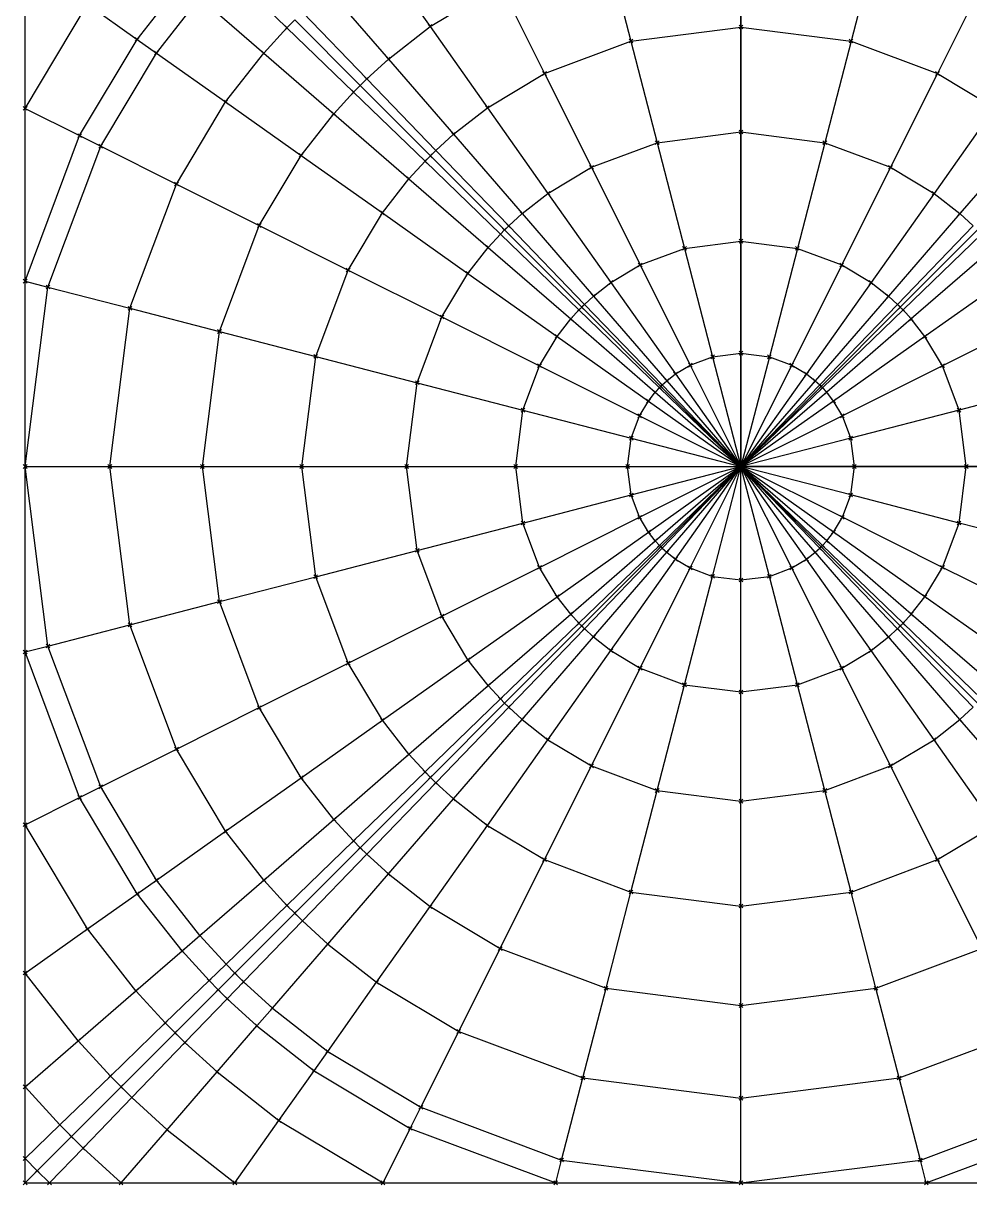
# Model space of a CAD drawing. Extents: x -1.88 to 2.84, y -1.88 to 2.84.
# Drawn here: x -1.88 to 0.599, y -1.88 to 1.16 of the extents above; entities that cross this region are included whole.
import ezdxf

# ---------------------------------------------------------------- set-up
doc = ezdxf.new("R2010")
doc.units = 0
doc.header["$MEASUREMENT"] = 0
doc.header["$PDMODE"] = 3
doc.header["$PDSIZE"] = 0.005
for name, color, linetype in [('_assi', 5, 'Continuous'), ('ArcoBranches', 6, 'Continuous'), ('ColmoBranches', 7, 'Continuous'), ('ColmoNodes', 7, 'Continuous'), ('ColmoNodesEstradosso', 7, 'Continuous'), ('DiagonaliBranches', 20, 'Continuous'), ('DiagonaliNodes', 7, 'Continuous'), ('DiagonaliNodesEstradosso', 7, 'Continuous'), ('NodiInterni', 1, 'Continuous'), ('NodiInterniEstradosso', 7, 'Continuous'), ('NodiOrdinatiPerMeridianiBranches', 7, 'Continuous'), ('ParalleliBranches', 2, 'Continuous')]:
    doc.layers.add(name, color=color, linetype=linetype)

msp = doc.modelspace()

# ---------------------------------------------------------------- linework, layer by layer
at = {"layer": '_assi'}
for q in [(0, 2.8397), (2.8397, 0)]:
    msp.add_line((0, 0), q, dxfattribs=at)
at = {"layer": 'ArcoBranches'}
for p, q in [((-1.875, 0.9375, 1.6238), (-1.875, 1.3258, 1.3258)), ((-1.875, 0.4853, 1.8111), (-1.875, 0.9375, 1.6238)), ((-1.875, 0, 1.875), (-1.875, 0.4853, 1.8111)), ((-1.875, -0.4853, 1.8111), (-1.875, 0, 1.875)), ((-1.875, -0.9375, 1.6238), (-1.875, -0.4853, 1.8111)), ((-1.875, -1.3258, 1.3258), (-1.875, -0.9375, 1.6238)), ((-1.875, -1.6238, 0.9375), (-1.875, -1.3258, 1.3258)), ((-1.875, -1.8111, 0.4853), (-1.875, -1.6238, 0.9375)), ((-1.875, -1.875, 0), (-1.875, -1.8111, 0.4853)), ((-1.875, -1.875, 0), (-1.8111, -1.875, 0.4853)), ((-1.8111, -1.875, 0.4853), (-1.6238, -1.875, 0.9375)), ((-1.6238, -1.875, 0.9375), (-1.3258, -1.875, 1.3258)), ((-1.3258, -1.875, 1.3258), (-0.9375, -1.875, 1.6238)), ((-0.9375, -1.875, 1.6238), (-0.4853, -1.875, 1.8111)), ((-0.4853, -1.875, 1.8111), (0, -1.875, 1.875)), ((0, -1.875, 1.875), (0.4853, -1.875, 1.8111)), ((0.4853, -1.875, 1.8111), (0.9375, -1.875, 1.6238))]:
    msp.add_line(p, q, dxfattribs=at)
at = {"layer": 'ColmoBranches'}
for p, q in [((0.3535, 1.3658, 2.2452), (0.2883, 1.1138, 2.3891)), ((0.2883, 1.1138, 2.3891), (0.2194, 0.8478, 2.5028)), ((0.2194, 0.8478, 2.5028), (0.1478, 0.5712, 2.5852)), ((0.1478, 0.5712, 2.5852), (0.0744, 0.2874, 2.635)), ((0.0744, 0.2874, 2.635), (0, 0, 2.6517)), ((-1.875, 0, 1.875), (-1.6533, 0, 2.0731)), ((-1.6533, 0, 2.0731), (-1.4108, 0, 2.2452)), ((-1.4108, 0, 2.2452), (-1.1505, 0, 2.3891)), ((-1.1505, 0, 2.3891), (-0.8758, 0, 2.5028)), ((-0.8758, 0, 2.5028), (-0.59, 0, 2.5852)), ((-0.59, 0, 2.5852), (-0.2969, 0, 2.635)), ((-0.2969, 0, 2.635), (0, 0, 2.6517)), ((0.2969, 0, 2.635), (0, 0, 2.6517)), ((0.0744, -0.2874, 2.635), (0, 0, 2.6517)), ((0.59, 0, 2.5852), (0.2969, 0, 2.635)), ((0.8758, 0, 2.5028), (0.59, 0, 2.5852)), ((0.1478, -0.5712, 2.5852), (0.0744, -0.2874, 2.635)), ((0.2194, -0.8478, 2.5028), (0.1478, -0.5712, 2.5852)), ((0.2883, -1.1138, 2.3891), (0.2194, -0.8478, 2.5028)), ((0.3535, -1.3658, 2.2452), (0.2883, -1.1138, 2.3891)), ((0.4142, -1.6005, 2.0731), (0.3535, -1.3658, 2.2452)), ((0.4698, -1.8152, 1.875), (0.4142, -1.6005, 2.0731)), ((0.4853, -1.875, 1.8111), (0.4698, -1.8152, 1.875))]:
    msp.add_line(p, q, dxfattribs=at)
at = {"layer": 'ColmoNodes'}
for p in [(0.2883, 1.1138, 2.3891), (0.2194, 0.8478, 2.5028), (0.1478, 0.5712, 2.5852), (0.0744, 0.2874, 2.635), (-1.875, 0, 1.875), (-1.6533, 0, 2.0731), (-1.4108, 0, 2.2452), (-1.1505, 0, 2.3891), (-0.8758, 0, 2.5028), (-0.59, 0, 2.5852), (-0.2969, 0, 2.635), (0, 0, 2.6517), (0.2969, 0, 2.635), (0.59, 0, 2.5852), (0.0744, -0.2874, 2.635), (0.1478, -0.5712, 2.5852), (0.2194, -0.8478, 2.5028), (0.2883, -1.1138, 2.3891), (0.3535, -1.3658, 2.2452), (0.4142, -1.6005, 2.0731), (0.4698, -1.8152, 1.875), (0.4853, -1.875, 1.8111)]:
    msp.add_point(p, dxfattribs=at)
at = {"layer": 'ColmoNodesEstradosso'}
for p in [(0, 0, 3.1517), (0.2969, 0, 3.1376), (0.59, 0, 3.0959)]:
    msp.add_point(p, dxfattribs=at)
at = {"layer": 'DiagonaliBranches'}
for p, q in [((-1.1486, 1.1891, 2.0731), (-0.9801, 1.0147, 2.2452)), ((-1.169, 1.169, 2.0731), (-0.9976, 0.9976, 2.2452)), ((-0.9801, 1.0147, 2.2452), (-0.7993, 0.8275, 2.3891)), ((-0.9976, 0.9976, 2.2452), (-0.8135, 0.8135, 2.3891)), ((-0.7993, 0.8275, 2.3891), (-0.6084, 0.6299, 2.5028)), ((-0.8135, 0.8135, 2.3891), (-0.6193, 0.6193, 2.5028)), ((-0.6193, 0.6193, 2.5028), (-0.4172, 0.4172, 2.5852)), ((-0.6084, 0.6299, 2.5028), (-0.4099, 0.4244, 2.5852)), ((0.6193, 0.6193, 2.5028), (0.4172, 0.4172, 2.5852)), ((-0.4172, 0.4172, 2.5852), (-0.2099, 0.2099, 2.635)), ((-0.4099, 0.4244, 2.5852), (-0.2063, 0.2135, 2.635)), ((0.4172, 0.4172, 2.5852), (0.2099, 0.2099, 2.635)), ((-0.2063, 0.2135, 2.635), (0, 0, 2.6517)), ((-0.2099, 0.2099, 2.635), (0, 0, 2.6517)), ((0.2099, 0.2099, 2.635), (0, 0, 2.6517)), ((-0.2099, -0.2099, 2.635), (0, 0, 2.6517)), ((-0.2063, -0.2135, 2.635), (0, 0, 2.6517)), ((0.2099, -0.2099, 2.635), (0, 0, 2.6517)), ((-0.4172, -0.4172, 2.5852), (-0.2099, -0.2099, 2.635)), ((0.4172, -0.4172, 2.5852), (0.2099, -0.2099, 2.635)), ((-0.4099, -0.4244, 2.5852), (-0.2063, -0.2135, 2.635)), ((-0.6193, -0.6193, 2.5028), (-0.4172, -0.4172, 2.5852)), ((-0.6084, -0.6299, 2.5028), (-0.4099, -0.4244, 2.5852)), ((0.6193, -0.6193, 2.5028), (0.4172, -0.4172, 2.5852)), ((-0.8135, -0.8135, 2.3891), (-0.6193, -0.6193, 2.5028)), ((-0.7993, -0.8275, 2.3891), (-0.6084, -0.6299, 2.5028)), ((-0.9976, -0.9976, 2.2452), (-0.8135, -0.8135, 2.3891)), ((-0.9801, -1.0147, 2.2452), (-0.7993, -0.8275, 2.3891)), ((-1.169, -1.169, 2.0731), (-0.9976, -0.9976, 2.2452)), ((-1.1486, -1.1891, 2.0731), (-0.9801, -1.0147, 2.2452)), ((-1.3258, -1.3258, 1.875), (-1.169, -1.169, 2.0731)), ((-1.3026, -1.3486, 1.875), (-1.1486, -1.1891, 2.0731)), ((-1.3695, -1.3695, 1.8111), (-1.3258, -1.3258, 1.875)), ((-1.3456, -1.393, 1.8111), (-1.3026, -1.3486, 1.875)), ((-1.4823, -1.4823, 1.6238), (-1.3695, -1.3695, 1.8111)), ((-1.4564, -1.5078, 1.6238), (-1.3456, -1.393, 1.8111)), ((-1.6238, -1.6238, 1.3258), (-1.4823, -1.4823, 1.6238)), ((-1.5954, -1.6517, 1.3258), (-1.4564, -1.5078, 1.6238)), ((-1.7539, -1.7539, 0.9375), (-1.6238, -1.6238, 1.3258)), ((-1.7232, -1.784, 0.9375), (-1.5954, -1.6517, 1.3258)), ((-1.8433, -1.8433, 0.4853), (-1.7539, -1.7539, 0.9375)), ((-1.8111, -1.875, 0.4853), (-1.7232, -1.784, 0.9375)), ((-1.875, -1.875, 0), (-1.8433, -1.8433, 0.4853))]:
    msp.add_line(p, q, dxfattribs=at)
at = {"layer": 'DiagonaliNodes'}
for p in [(-0.9801, 1.0147, 2.2452), (-0.9976, 0.9976, 2.2452), (-0.7993, 0.8275, 2.3891), (-0.8135, 0.8135, 2.3891), (-0.6193, 0.6193, 2.5028), (-0.6084, 0.6299, 2.5028), (-0.4099, 0.4244, 2.5852), (-0.4172, 0.4172, 2.5852), (0.4172, 0.4172, 2.5852), (-0.2099, 0.2099, 2.635), (-0.2063, 0.2135, 2.635), (0.2099, 0.2099, 2.635), (-0.2099, -0.2099, 2.635), (-0.2063, -0.2135, 2.635), (0.2099, -0.2099, 2.635), (-0.4172, -0.4172, 2.5852), (-0.4099, -0.4244, 2.5852), (0.4172, -0.4172, 2.5852), (-0.6193, -0.6193, 2.5028), (-0.6084, -0.6299, 2.5028), (-0.8135, -0.8135, 2.3891), (-0.7993, -0.8275, 2.3891), (-0.9976, -0.9976, 2.2452), (-0.9801, -1.0147, 2.2452), (-1.169, -1.169, 2.0731), (-1.1486, -1.1891, 2.0731), (-1.3258, -1.3258, 1.875), (-1.3695, -1.3695, 1.8111), (-1.3026, -1.3486, 1.875), (-1.3456, -1.393, 1.8111), (-1.4823, -1.4823, 1.6238), (-1.4564, -1.5078, 1.6238), (-1.6238, -1.6238, 1.3258), (-1.5954, -1.6517, 1.3258), (-1.7539, -1.7539, 0.9375), (-1.7232, -1.784, 0.9375), (-1.8433, -1.8433, 0.4853), (-1.875, -1.875, 0), (-1.8111, -1.875, 0.4853)]:
    msp.add_point(p, dxfattribs=at)
at = {"layer": 'DiagonaliNodesEstradosso'}
for p in [(0.4172, 0.4172, 3.0959), (0.2099, 0.2099, 3.1376), (0.2099, -0.2099, 3.1376), (0.4172, -0.4172, 3.0959)]:
    msp.add_point(p, dxfattribs=at)
at = {"layer": 'NodiInterni'}
for p in [(-0.8145, 1.1519, 2.2452), (0, 1.1505, 2.3891), (-1.1891, 1.1486, 2.0731), (-1.5814, 1.1182, 1.8111), (-0.2883, 1.1138, 2.3891), (-1.5309, 1.0825, 1.875), (-1.2498, 1.0823, 2.0731), (-0.9236, 1.0664, 2.2452), (-0.5145, 1.029, 2.3891), (0.5145, 1.029, 2.3891), (-1.0147, 0.9801, 2.2452), (-1.3499, 0.9545, 2.0731), (-0.6642, 0.9394, 2.3891), (-1.875, 0.9375, 1.6238), (-1.0664, 0.9236, 2.2452), (-1.7323, 0.8662, 1.8111), (-0.7532, 0.8697, 2.3891), (-0.2194, 0.8478, 2.5028), (0, 0.8758, 2.5028), (-1.6771, 0.8385, 1.875), (-1.1519, 0.8145, 2.2452), (-0.8275, 0.7993, 2.3891), (-0.3917, 0.7833, 2.5028), (0.3917, 0.7833, 2.5028), (-1.4787, 0.7394, 2.0731), (-0.8697, 0.7532, 2.3891), (-0.5056, 0.7151, 2.5028), (0.5056, 0.7151, 2.5028), (-0.9394, 0.6642, 2.3891), (-0.5733, 0.662, 2.5028), (0.5733, 0.662, 2.5028), (-1.2618, 0.6309, 2.2452), (-0.6299, 0.6084, 2.5028), (-0.662, 0.5733, 2.5028), (0, 0.59, 2.5852), (-0.1478, 0.5712, 2.5852), (-1.029, 0.5145, 2.3891), (-0.2639, 0.5278, 2.5852), (0.2639, 0.5278, 2.5852), (-1.875, 0.4853, 1.8111), (-0.7151, 0.5056, 2.5028), (-0.3407, 0.4818, 2.5852), (0.3407, 0.4818, 2.5852), (-1.8152, 0.4698, 1.875), (-0.3863, 0.446, 2.5852), (0.3863, 0.446, 2.5852), (0.4099, 0.4244, 2.5852), (-1.6005, 0.4142, 2.0731), (-0.7833, 0.3917, 2.5028), (-0.4244, 0.4099, 2.5852), (0.4244, 0.4099, 2.5852), (-0.446, 0.3863, 2.5852), (0.446, 0.3863, 2.5852), (-1.3658, 0.3535, 2.2452), (-0.4818, 0.3407, 2.5852), (0.4818, 0.3407, 2.5852), (-1.1138, 0.2883, 2.3891), (-0.0744, 0.2874, 2.635), (0, 0.2969, 2.635), (-0.5278, 0.2639, 2.5852), (-0.1714, 0.2424, 2.635), (-0.1328, 0.2655, 2.635), (0.1328, 0.2655, 2.635), (0.1714, 0.2424, 2.635), (0.5278, 0.2639, 2.5852), (-0.8478, 0.2194, 2.5028), (-0.1944, 0.2244, 2.635), (0.1944, 0.2244, 2.635), (0.2063, 0.2135, 2.635), (-0.2244, 0.1944, 2.635), (-0.2135, 0.2063, 2.635), (0.2135, 0.2063, 2.635), (0.2244, 0.1944, 2.635), (-0.5712, 0.1478, 2.5852), (-0.2424, 0.1714, 2.635), (0.2424, 0.1714, 2.635), (0.5712, 0.1478, 2.5852), (-0.2655, 0.1328, 2.635), (0.2655, 0.1328, 2.635), (-0.2874, 0.0744, 2.635), (0.2874, 0.0744, 2.635), (-0.2874, -0.0744, 2.635), (0.2874, -0.0744, 2.635), (-0.5712, -0.1478, 2.5852), (-0.2655, -0.1328, 2.635), (0.2655, -0.1328, 2.635), (0.5712, -0.1478, 2.5852), (-0.2424, -0.1714, 2.635), (0.2424, -0.1714, 2.635), (-0.2244, -0.1944, 2.635), (-0.2135, -0.2063, 2.635), (0.2063, -0.2135, 2.635), (0.2135, -0.2063, 2.635), (0.2244, -0.1944, 2.635), (-0.8478, -0.2194, 2.5028), (-0.1944, -0.2244, 2.635), (-0.1714, -0.2424, 2.635), (0.1714, -0.2424, 2.635), (0.1944, -0.2244, 2.635), (-0.5278, -0.2639, 2.5852), (-0.1328, -0.2655, 2.635), (0.1328, -0.2655, 2.635), (0.5278, -0.2639, 2.5852), (-1.1138, -0.2883, 2.3891), (-0.0744, -0.2874, 2.635), (0, -0.2969, 2.635), (-1.3658, -0.3535, 2.2452), (-0.4818, -0.3407, 2.5852), (0.4818, -0.3407, 2.5852), (-0.7833, -0.3917, 2.5028), (-0.446, -0.3863, 2.5852), (0.446, -0.3863, 2.5852), (-1.6005, -0.4142, 2.0731), (-0.4244, -0.4099, 2.5852), (0.4099, -0.4244, 2.5852), (0.4244, -0.4099, 2.5852), (-0.3863, -0.446, 2.5852), (0.3863, -0.446, 2.5852), (-1.875, -0.4853, 1.8111), (-1.8152, -0.4698, 1.875), (-0.3407, -0.4818, 2.5852), (0.3407, -0.4818, 2.5852), (-1.029, -0.5145, 2.3891), (-0.7151, -0.5056, 2.5028), (-0.2639, -0.5278, 2.5852), (0.2639, -0.5278, 2.5852), (-0.662, -0.5733, 2.5028), (-0.1478, -0.5712, 2.5852), (-0.6299, -0.6084, 2.5028), (0, -0.59, 2.5852), (-1.2618, -0.6309, 2.2452), (-0.9394, -0.6642, 2.3891), (-0.5733, -0.662, 2.5028), (0.5733, -0.662, 2.5028), (-0.5056, -0.7151, 2.5028), (0.5056, -0.7151, 2.5028), (-1.4787, -0.7394, 2.0731), (-0.8697, -0.7532, 2.3891), (-0.3917, -0.7833, 2.5028), (0.3917, -0.7833, 2.5028), (-1.1519, -0.8145, 2.2452), (-0.8275, -0.7993, 2.3891), (-1.6771, -0.8385, 1.875), (-0.2194, -0.8478, 2.5028), (-1.7323, -0.8662, 1.8111), (-0.7532, -0.8697, 2.3891), (0, -0.8758, 2.5028), (-1.875, -0.9375, 1.6238), (-1.0664, -0.9236, 2.2452), (-0.6642, -0.9394, 2.3891), (-1.3499, -0.9545, 2.0731), (-1.0147, -0.9801, 2.2452), (-0.5145, -1.029, 2.3891), (0.5145, -1.029, 2.3891), (-0.9236, -1.0664, 2.2452), (-1.5309, -1.0825, 1.875), (-1.2498, -1.0823, 2.0731), (-1.5814, -1.1182, 1.8111), (-0.2883, -1.1138, 2.3891), (-1.1891, -1.1486, 2.0731), (-0.8145, -1.1519, 2.2452), (0, -1.1505, 2.3891), (-1.7116, -1.2103, 1.6238), (-1.4174, -1.2275, 1.875), (-1.0823, -1.2498, 2.0731), (-1.4641, -1.2679, 1.8111), (-0.6309, -1.2618, 2.2452), (-1.3486, -1.3026, 1.875), (-1.875, -1.3258, 1.3258), (-1.5847, -1.3724, 1.6238), (-1.393, -1.3456, 1.8111), (-0.9545, -1.3499, 2.0731), (-0.3535, -1.3658, 2.2452), (-1.2275, -1.4174, 1.875), (0, -1.4108, 2.2452), (-1.5078, -1.4564, 1.6238), (-1.2679, -1.4641, 1.8111), (-0.7394, -1.4787, 2.0731), (-1.7359, -1.5033, 1.3258), (-1.0825, -1.5309, 1.875), (-1.3724, -1.5847, 1.6238), (-1.1182, -1.5814, 1.8111), (-1.6517, -1.5954, 1.3258), (-0.4142, -1.6005, 2.0731), (-1.875, -1.6238, 0.9375), (-0.8385, -1.6771, 1.875), (0, -1.6533, 2.0731), (-1.784, -1.7232, 0.9375), (-1.5033, -1.7359, 1.3258), (-1.2103, -1.7116, 1.6238), (-0.8662, -1.7323, 1.8111), (-1.875, -1.8111, 0.4853), (-0.4698, -1.8152, 1.875), (-1.6238, -1.875, 0.9375), (-1.3258, -1.875, 1.3258), (-0.9375, -1.875, 1.6238), (-0.4853, -1.875, 1.8111), (0, -1.875, 1.875)]:
    msp.add_point(p, dxfattribs=at)
at = {"layer": 'NodiInterniEstradosso'}
for p in [(0.4244, 0.4099, 3.0959), (0.446, 0.3863, 3.0959), (0.4818, 0.3407, 3.0959), (0.5278, 0.2639, 3.0959), (0.2135, 0.2063, 3.1376), (0.2244, 0.1944, 3.1376), (0.2424, 0.1714, 3.1376), (0.5712, 0.1478, 3.0959), (0.2655, 0.1328, 3.1376), (0.2874, 0.0744, 3.1376), (0.2874, -0.0744, 3.1376), (0.2655, -0.1328, 3.1376), (0.5712, -0.1478, 3.0959), (0.2424, -0.1714, 3.1376), (0.2135, -0.2063, 3.1376), (0.2244, -0.1944, 3.1376), (0.5278, -0.2639, 3.0959), (0.4818, -0.3407, 3.0959), (0.446, -0.3863, 3.0959), (0.4244, -0.4099, 3.0959)]:
    msp.add_point(p, dxfattribs=at)
at = {"layer": 'NodiOrdinatiPerMeridianiBranches'}
for p, q in [((0, 1.4108, 2.2452), (0, 1.1505, 2.3891)), ((-0.9545, 1.3499, 2.0731), (-0.8145, 1.1519, 2.2452)), ((-0.3535, 1.3658, 2.2452), (-0.2883, 1.1138, 2.3891)), ((-1.3486, 1.3026, 1.875), (-1.1891, 1.1486, 2.0731)), ((-1.0823, 1.2498, 2.0731), (-0.9236, 1.0664, 2.2452)), ((-0.6309, 1.2618, 2.2452), (-0.5145, 1.029, 2.3891)), ((0.6309, 1.2618, 2.2452), (0.5145, 1.029, 2.3891)), ((-1.4174, 1.2275, 1.875), (-1.2498, 1.0823, 2.0731)), ((-1.7116, 1.2103, 1.6238), (-1.5814, 1.1182, 1.8111)), ((-1.1891, 1.1486, 2.0731), (-1.0147, 0.9801, 2.2452)), ((-0.8145, 1.1519, 2.2452), (-0.6642, 0.9394, 2.3891)), ((0, 1.1505, 2.3891), (0, 0.8758, 2.5028)), ((-1.5814, 1.1182, 1.8111), (-1.5309, 1.0825, 1.875)), ((-0.2883, 1.1138, 2.3891), (-0.2194, 0.8478, 2.5028)), ((-1.5309, 1.0825, 1.875), (-1.3499, 0.9545, 2.0731)), ((-1.2498, 1.0823, 2.0731), (-1.0664, 0.9236, 2.2452)), ((-0.9236, 1.0664, 2.2452), (-0.7532, 0.8697, 2.3891)), ((-0.5145, 1.029, 2.3891), (-0.3917, 0.7833, 2.5028)), ((0.5145, 1.029, 2.3891), (0.3917, 0.7833, 2.5028)), ((-1.0147, 0.9801, 2.2452), (-0.8275, 0.7993, 2.3891)), ((-1.3499, 0.9545, 2.0731), (-1.1519, 0.8145, 2.2452)), ((-1.875, 0.9375, 1.6238), (-1.7323, 0.8662, 1.8111)), ((-1.0664, 0.9236, 2.2452), (-0.8697, 0.7532, 2.3891)), ((-0.6642, 0.9394, 2.3891), (-0.5056, 0.7151, 2.5028)), ((0.6642, 0.9394, 2.3891), (0.5056, 0.7151, 2.5028)), ((-1.7323, 0.8662, 1.8111), (-1.6771, 0.8385, 1.875)), ((-0.7532, 0.8697, 2.3891), (-0.5733, 0.662, 2.5028)), ((0, 0.8758, 2.5028), (0, 0.59, 2.5852)), ((0.7532, 0.8697, 2.3891), (0.5733, 0.662, 2.5028)), ((-1.6771, 0.8385, 1.875), (-1.4787, 0.7394, 2.0731)), ((-0.2194, 0.8478, 2.5028), (-0.1478, 0.5712, 2.5852)), ((-1.1519, 0.8145, 2.2452), (-0.9394, 0.6642, 2.3891)), ((-0.8275, 0.7993, 2.3891), (-0.6299, 0.6084, 2.5028)), ((-0.3917, 0.7833, 2.5028), (-0.2639, 0.5278, 2.5852)), ((0.3917, 0.7833, 2.5028), (0.2639, 0.5278, 2.5852)), ((-1.4787, 0.7394, 2.0731), (-1.2618, 0.6309, 2.2452)), ((-0.8697, 0.7532, 2.3891), (-0.662, 0.5733, 2.5028)), ((-0.5056, 0.7151, 2.5028), (-0.3407, 0.4818, 2.5852)), ((0.5056, 0.7151, 2.5028), (0.3407, 0.4818, 2.5852)), ((-0.9394, 0.6642, 2.3891), (-0.7151, 0.5056, 2.5028)), ((-0.5733, 0.662, 2.5028), (-0.3863, 0.446, 2.5852)), ((0.5733, 0.662, 2.5028), (0.3863, 0.446, 2.5852)), ((-1.2618, 0.6309, 2.2452), (-1.029, 0.5145, 2.3891)), ((-0.6299, 0.6084, 2.5028), (-0.4244, 0.4099, 2.5852)), ((0.6084, 0.6299, 2.5028), (0.4099, 0.4244, 2.5852)), ((0.6299, 0.6084, 2.5028), (0.4244, 0.4099, 2.5852)), ((0, 0.59, 2.5852), (0, 0.2969, 2.635)), ((-0.662, 0.5733, 2.5028), (-0.446, 0.3863, 2.5852)), ((-0.1478, 0.5712, 2.5852), (-0.0744, 0.2874, 2.635)), ((0.662, 0.5733, 2.5028), (0.446, 0.3863, 2.5852)), ((-0.2639, 0.5278, 2.5852), (-0.1328, 0.2655, 2.635)), ((0.2639, 0.5278, 2.5852), (0.1328, 0.2655, 2.635)), ((-1.029, 0.5145, 2.3891), (-0.7833, 0.3917, 2.5028)), ((-0.7151, 0.5056, 2.5028), (-0.4818, 0.3407, 2.5852)), ((0.7151, 0.5056, 2.5028), (0.4818, 0.3407, 2.5852)), ((-1.875, 0.4853, 1.8111), (-1.8152, 0.4698, 1.875)), ((-1.8152, 0.4698, 1.875), (-1.6005, 0.4142, 2.0731)), ((-0.3407, 0.4818, 2.5852), (-0.1714, 0.2424, 2.635)), ((0.3407, 0.4818, 2.5852), (0.1714, 0.2424, 2.635)), ((-0.3863, 0.446, 2.5852), (-0.1944, 0.2244, 2.635)), ((0.3863, 0.446, 2.5852), (0.1944, 0.2244, 2.635)), ((-1.6005, 0.4142, 2.0731), (-1.3658, 0.3535, 2.2452)), ((-0.4244, 0.4099, 2.5852), (-0.2135, 0.2063, 2.635)), ((0.4099, 0.4244, 2.5852), (0.2063, 0.2135, 2.635)), ((0.4244, 0.4099, 2.5852), (0.2135, 0.2063, 2.635)), ((-0.7833, 0.3917, 2.5028), (-0.5278, 0.2639, 2.5852)), ((-0.446, 0.3863, 2.5852), (-0.2244, 0.1944, 2.635)), ((0.446, 0.3863, 2.5852), (0.2244, 0.1944, 2.635)), ((0.7833, 0.3917, 2.5028), (0.5278, 0.2639, 2.5852)), ((-1.3658, 0.3535, 2.2452), (-1.1138, 0.2883, 2.3891)), ((-0.4818, 0.3407, 2.5852), (-0.2424, 0.1714, 2.635)), ((0.4818, 0.3407, 2.5852), (0.2424, 0.1714, 2.635)), ((-1.1138, 0.2883, 2.3891), (-0.8478, 0.2194, 2.5028)), ((-0.0744, 0.2874, 2.635), (0, 0, 2.6517)), ((0, 0.2969, 2.635), (0, 0, 2.6517)), ((-0.5278, 0.2639, 2.5852), (-0.2655, 0.1328, 2.635)), ((-0.1328, 0.2655, 2.635), (0, 0, 2.6517)), ((0.1328, 0.2655, 2.635), (0, 0, 2.6517)), ((0.5278, 0.2639, 2.5852), (0.2655, 0.1328, 2.635)), ((-0.8478, 0.2194, 2.5028), (-0.5712, 0.1478, 2.5852)), ((-0.1944, 0.2244, 2.635), (0, 0, 2.6517)), ((-0.1714, 0.2424, 2.635), (0, 0, 2.6517)), ((0.1714, 0.2424, 2.635), (0, 0, 2.6517)), ((0.1944, 0.2244, 2.635), (0, 0, 2.6517)), ((0.2063, 0.2135, 2.635), (0, 0, 2.6517)), ((0.8478, 0.2194, 2.5028), (0.5712, 0.1478, 2.5852)), ((-0.2244, 0.1944, 2.635), (0, 0, 2.6517)), ((-0.2135, 0.2063, 2.635), (0, 0, 2.6517)), ((0.2135, 0.2063, 2.635), (0, 0, 2.6517)), ((0.2244, 0.1944, 2.635), (0, 0, 2.6517)), ((-0.2424, 0.1714, 2.635), (0, 0, 2.6517)), ((0.2424, 0.1714, 2.635), (0, 0, 2.6517)), ((-0.5712, 0.1478, 2.5852), (-0.2874, 0.0744, 2.635)), ((-0.2655, 0.1328, 2.635), (0, 0, 2.6517)), ((0.2655, 0.1328, 2.635), (0, 0, 2.6517)), ((0.5712, 0.1478, 2.5852), (0.2874, 0.0744, 2.635)), ((-0.2874, 0.0744, 2.635), (0, 0, 2.6517)), ((0.2874, 0.0744, 2.635), (0, 0, 2.6517)), ((-0.2874, -0.0744, 2.635), (0, 0, 2.6517)), ((-0.2655, -0.1328, 2.635), (0, 0, 2.6517)), ((-0.2424, -0.1714, 2.635), (0, 0, 2.6517)), ((-0.2244, -0.1944, 2.635), (0, 0, 2.6517)), ((-0.2135, -0.2063, 2.635), (0, 0, 2.6517)), ((-0.1944, -0.2244, 2.635), (0, 0, 2.6517)), ((-0.1714, -0.2424, 2.635), (0, 0, 2.6517)), ((-0.1328, -0.2655, 2.635), (0, 0, 2.6517)), ((-0.0744, -0.2874, 2.635), (0, 0, 2.6517)), ((0.2135, -0.2063, 2.635), (0, 0, 2.6517)), ((0.2244, -0.1944, 2.635), (0, 0, 2.6517)), ((0.2424, -0.1714, 2.635), (0, 0, 2.6517)), ((0.2655, -0.1328, 2.635), (0, 0, 2.6517)), ((0.2874, -0.0744, 2.635), (0, 0, 2.6517)), ((0, -0.2969, 2.635), (0, 0, 2.6517)), ((0.1328, -0.2655, 2.635), (0, 0, 2.6517)), ((0.1714, -0.2424, 2.635), (0, 0, 2.6517)), ((0.1944, -0.2244, 2.635), (0, 0, 2.6517)), ((0.2063, -0.2135, 2.635), (0, 0, 2.6517)), ((-0.5712, -0.1478, 2.5852), (-0.2874, -0.0744, 2.635)), ((0.5712, -0.1478, 2.5852), (0.2874, -0.0744, 2.635)), ((-0.8478, -0.2194, 2.5028), (-0.5712, -0.1478, 2.5852)), ((-0.5278, -0.2639, 2.5852), (-0.2655, -0.1328, 2.635)), ((0.5278, -0.2639, 2.5852), (0.2655, -0.1328, 2.635)), ((0.8478, -0.2194, 2.5028), (0.5712, -0.1478, 2.5852)), ((-0.4818, -0.3407, 2.5852), (-0.2424, -0.1714, 2.635)), ((0.4818, -0.3407, 2.5852), (0.2424, -0.1714, 2.635)), ((-0.446, -0.3863, 2.5852), (-0.2244, -0.1944, 2.635)), ((-0.4244, -0.4099, 2.5852), (-0.2135, -0.2063, 2.635)), ((0.4244, -0.4099, 2.5852), (0.2135, -0.2063, 2.635)), ((0.446, -0.3863, 2.5852), (0.2244, -0.1944, 2.635)), ((-1.1138, -0.2883, 2.3891), (-0.8478, -0.2194, 2.5028)), ((-0.3863, -0.446, 2.5852), (-0.1944, -0.2244, 2.635)), ((-0.3407, -0.4818, 2.5852), (-0.1714, -0.2424, 2.635)), ((0.3407, -0.4818, 2.5852), (0.1714, -0.2424, 2.635)), ((0.3863, -0.446, 2.5852), (0.1944, -0.2244, 2.635)), ((0.4099, -0.4244, 2.5852), (0.2063, -0.2135, 2.635)), ((-0.7833, -0.3917, 2.5028), (-0.5278, -0.2639, 2.5852)), ((-0.2639, -0.5278, 2.5852), (-0.1328, -0.2655, 2.635)), ((0.2639, -0.5278, 2.5852), (0.1328, -0.2655, 2.635)), ((0.7833, -0.3917, 2.5028), (0.5278, -0.2639, 2.5852)), ((-1.3658, -0.3535, 2.2452), (-1.1138, -0.2883, 2.3891)), ((-0.1478, -0.5712, 2.5852), (-0.0744, -0.2874, 2.635)), ((0, -0.59, 2.5852), (0, -0.2969, 2.635)), ((-1.6005, -0.4142, 2.0731), (-1.3658, -0.3535, 2.2452)), ((-0.7151, -0.5056, 2.5028), (-0.4818, -0.3407, 2.5852)), ((0.7151, -0.5056, 2.5028), (0.4818, -0.3407, 2.5852)), ((-1.029, -0.5145, 2.3891), (-0.7833, -0.3917, 2.5028)), ((-0.662, -0.5733, 2.5028), (-0.446, -0.3863, 2.5852)), ((0.662, -0.5733, 2.5028), (0.446, -0.3863, 2.5852)), ((-1.8152, -0.4698, 1.875), (-1.6005, -0.4142, 2.0731)), ((-0.6299, -0.6084, 2.5028), (-0.4244, -0.4099, 2.5852)), ((0.6084, -0.6299, 2.5028), (0.4099, -0.4244, 2.5852)), ((0.6299, -0.6084, 2.5028), (0.4244, -0.4099, 2.5852)), ((-0.5733, -0.662, 2.5028), (-0.3863, -0.446, 2.5852)), ((0.5733, -0.662, 2.5028), (0.3863, -0.446, 2.5852)), ((-1.875, -0.4853, 1.8111), (-1.8152, -0.4698, 1.875)), ((-0.5056, -0.7151, 2.5028), (-0.3407, -0.4818, 2.5852)), ((0.5056, -0.7151, 2.5028), (0.3407, -0.4818, 2.5852)), ((-1.2618, -0.6309, 2.2452), (-1.029, -0.5145, 2.3891)), ((-0.9394, -0.6642, 2.3891), (-0.7151, -0.5056, 2.5028)), ((-0.3917, -0.7833, 2.5028), (-0.2639, -0.5278, 2.5852)), ((0.3917, -0.7833, 2.5028), (0.2639, -0.5278, 2.5852)), ((-0.8697, -0.7532, 2.3891), (-0.662, -0.5733, 2.5028)), ((-0.2194, -0.8478, 2.5028), (-0.1478, -0.5712, 2.5852)), ((0, -0.8758, 2.5028), (0, -0.59, 2.5852)), ((-1.4787, -0.7394, 2.0731), (-1.2618, -0.6309, 2.2452)), ((-0.8275, -0.7993, 2.3891), (-0.6299, -0.6084, 2.5028)), ((-1.1519, -0.8145, 2.2452), (-0.9394, -0.6642, 2.3891)), ((-0.7532, -0.8697, 2.3891), (-0.5733, -0.662, 2.5028)), ((0.7532, -0.8697, 2.3891), (0.5733, -0.662, 2.5028)), ((-0.6642, -0.9394, 2.3891), (-0.5056, -0.7151, 2.5028)), ((0.6642, -0.9394, 2.3891), (0.5056, -0.7151, 2.5028)), ((-1.6771, -0.8385, 1.875), (-1.4787, -0.7394, 2.0731)), ((-1.0664, -0.9236, 2.2452), (-0.8697, -0.7532, 2.3891)), ((-0.5145, -1.029, 2.3891), (-0.3917, -0.7833, 2.5028)), ((0.5145, -1.029, 2.3891), (0.3917, -0.7833, 2.5028)), ((-1.3499, -0.9545, 2.0731), (-1.1519, -0.8145, 2.2452)), ((-1.0147, -0.9801, 2.2452), (-0.8275, -0.7993, 2.3891)), ((-1.7323, -0.8662, 1.8111), (-1.6771, -0.8385, 1.875)), ((-0.2883, -1.1138, 2.3891), (-0.2194, -0.8478, 2.5028)), ((-1.875, -0.9375, 1.6238), (-1.7323, -0.8662, 1.8111)), ((-0.9236, -1.0664, 2.2452), (-0.7532, -0.8697, 2.3891)), ((0, -1.1505, 2.3891), (0, -0.8758, 2.5028)), ((-1.2498, -1.0823, 2.0731), (-1.0664, -0.9236, 2.2452)), ((-0.8145, -1.1519, 2.2452), (-0.6642, -0.9394, 2.3891)), ((-1.5309, -1.0825, 1.875), (-1.3499, -0.9545, 2.0731)), ((-1.1891, -1.1486, 2.0731), (-1.0147, -0.9801, 2.2452)), ((-0.6309, -1.2618, 2.2452), (-0.5145, -1.029, 2.3891)), ((0.6309, -1.2618, 2.2452), (0.5145, -1.029, 2.3891)), ((-1.5814, -1.1182, 1.8111), (-1.5309, -1.0825, 1.875)), ((-1.4174, -1.2275, 1.875), (-1.2498, -1.0823, 2.0731)), ((-1.0823, -1.2498, 2.0731), (-0.9236, -1.0664, 2.2452)), ((-1.7116, -1.2103, 1.6238), (-1.5814, -1.1182, 1.8111)), ((-0.3535, -1.3658, 2.2452), (-0.2883, -1.1138, 2.3891)), ((-1.3486, -1.3026, 1.875), (-1.1891, -1.1486, 2.0731)), ((-0.9545, -1.3499, 2.0731), (-0.8145, -1.1519, 2.2452)), ((0, -1.4108, 2.2452), (0, -1.1505, 2.3891)), ((-1.875, -1.3258, 1.3258), (-1.7116, -1.2103, 1.6238)), ((-1.4641, -1.2679, 1.8111), (-1.4174, -1.2275, 1.875)), ((-1.5847, -1.3724, 1.6238), (-1.4641, -1.2679, 1.8111)), ((-1.2275, -1.4174, 1.875), (-1.0823, -1.2498, 2.0731)), ((-0.7394, -1.4787, 2.0731), (-0.6309, -1.2618, 2.2452)), ((-1.393, -1.3456, 1.8111), (-1.3486, -1.3026, 1.875)), ((-1.5078, -1.4564, 1.6238), (-1.393, -1.3456, 1.8111)), ((-1.0825, -1.5309, 1.875), (-0.9545, -1.3499, 2.0731)), ((-0.4142, -1.6005, 2.0731), (-0.3535, -1.3658, 2.2452)), ((-1.7359, -1.5033, 1.3258), (-1.5847, -1.3724, 1.6238)), ((-1.2679, -1.4641, 1.8111), (-1.2275, -1.4174, 1.875)), ((0, -1.6533, 2.0731), (0, -1.4108, 2.2452)), ((-1.6517, -1.5954, 1.3258), (-1.5078, -1.4564, 1.6238)), ((-1.3724, -1.5847, 1.6238), (-1.2679, -1.4641, 1.8111)), ((-0.8385, -1.6771, 1.875), (-0.7394, -1.4787, 2.0731)), ((-1.875, -1.6238, 0.9375), (-1.7359, -1.5033, 1.3258)), ((-1.1182, -1.5814, 1.8111), (-1.0825, -1.5309, 1.875)), ((-1.784, -1.7232, 0.9375), (-1.6517, -1.5954, 1.3258)), ((-1.5033, -1.7359, 1.3258), (-1.3724, -1.5847, 1.6238)), ((-1.2103, -1.7116, 1.6238), (-1.1182, -1.5814, 1.8111)), ((-0.4698, -1.8152, 1.875), (-0.4142, -1.6005, 2.0731)), ((0, -1.875, 1.875), (0, -1.6533, 2.0731)), ((-0.8662, -1.7323, 1.8111), (-0.8385, -1.6771, 1.875)), ((-1.875, -1.8111, 0.4853), (-1.784, -1.7232, 0.9375)), ((-1.3258, -1.875, 1.3258), (-1.2103, -1.7116, 1.6238)), ((-0.9375, -1.875, 1.6238), (-0.8662, -1.7323, 1.8111)), ((-1.6238, -1.875, 0.9375), (-1.5033, -1.7359, 1.3258)), ((-0.4853, -1.875, 1.8111), (-0.4698, -1.8152, 1.875))]:
    msp.add_line(p, q, dxfattribs=at)
at = {"layer": 'ParalleliBranches'}
for p, q in [((-1.5814, 1.1182, 1.8111), (-1.4641, 1.2679, 1.8111)), ((-0.8145, 1.1519, 2.2452), (-0.6309, 1.2618, 2.2452)), ((-1.5309, 1.0825, 1.875), (-1.4174, 1.2275, 1.875)), ((-1.875, 0.9375, 1.6238), (-1.7116, 1.2103, 1.6238)), ((-1.1891, 1.1486, 2.0731), (-1.169, 1.169, 2.0731)), ((-1.2498, 1.0823, 2.0731), (-1.1891, 1.1486, 2.0731)), ((-0.9236, 1.0664, 2.2452), (-0.8145, 1.1519, 2.2452)), ((-0.2883, 1.1138, 2.3891), (0, 1.1505, 2.3891)), ((0, 1.1505, 2.3891), (0.2883, 1.1138, 2.3891)), ((-1.7323, 0.8662, 1.8111), (-1.5814, 1.1182, 1.8111)), ((-0.5145, 1.029, 2.3891), (-0.2883, 1.1138, 2.3891)), ((0.2883, 1.1138, 2.3891), (0.5145, 1.029, 2.3891)), ((-1.6771, 0.8385, 1.875), (-1.5309, 1.0825, 1.875)), ((-1.3499, 0.9545, 2.0731), (-1.2498, 1.0823, 2.0731)), ((-0.9801, 1.0147, 2.2452), (-0.9236, 1.0664, 2.2452)), ((-0.9976, 0.9976, 2.2452), (-0.9801, 1.0147, 2.2452)), ((-0.6642, 0.9394, 2.3891), (-0.5145, 1.029, 2.3891)), ((0.5145, 1.029, 2.3891), (0.6642, 0.9394, 2.3891)), ((-1.0664, 0.9236, 2.2452), (-1.0147, 0.9801, 2.2452)), ((-1.0147, 0.9801, 2.2452), (-0.9976, 0.9976, 2.2452)), ((-1.4787, 0.7394, 2.0731), (-1.3499, 0.9545, 2.0731)), ((-1.1519, 0.8145, 2.2452), (-1.0664, 0.9236, 2.2452)), ((-0.7532, 0.8697, 2.3891), (-0.6642, 0.9394, 2.3891)), ((-1.875, 0.4853, 1.8111), (-1.7323, 0.8662, 1.8111)), ((-0.7993, 0.8275, 2.3891), (-0.7532, 0.8697, 2.3891)), ((-0.2194, 0.8478, 2.5028), (0, 0.8758, 2.5028)), ((0, 0.8758, 2.5028), (0.2194, 0.8478, 2.5028)), ((-1.8152, 0.4698, 1.875), (-1.6771, 0.8385, 1.875)), ((-0.8135, 0.8135, 2.3891), (-0.7993, 0.8275, 2.3891)), ((-0.3917, 0.7833, 2.5028), (-0.2194, 0.8478, 2.5028)), ((0.2194, 0.8478, 2.5028), (0.3917, 0.7833, 2.5028)), ((-1.2618, 0.6309, 2.2452), (-1.1519, 0.8145, 2.2452)), ((-0.8697, 0.7532, 2.3891), (-0.8275, 0.7993, 2.3891)), ((-0.8275, 0.7993, 2.3891), (-0.8135, 0.8135, 2.3891)), ((-0.5056, 0.7151, 2.5028), (-0.3917, 0.7833, 2.5028)), ((0.3917, 0.7833, 2.5028), (0.5056, 0.7151, 2.5028)), ((-1.6005, 0.4142, 2.0731), (-1.4787, 0.7394, 2.0731)), ((-0.9394, 0.6642, 2.3891), (-0.8697, 0.7532, 2.3891)), ((-0.5733, 0.662, 2.5028), (-0.5056, 0.7151, 2.5028)), ((0.5056, 0.7151, 2.5028), (0.5733, 0.662, 2.5028)), ((-1.029, 0.5145, 2.3891), (-0.9394, 0.6642, 2.3891)), ((-0.6084, 0.6299, 2.5028), (-0.5733, 0.662, 2.5028)), ((0.5733, 0.662, 2.5028), (0.6084, 0.6299, 2.5028)), ((-1.3658, 0.3535, 2.2452), (-1.2618, 0.6309, 2.2452)), ((-0.662, 0.5733, 2.5028), (-0.6299, 0.6084, 2.5028)), ((-0.6299, 0.6084, 2.5028), (-0.6193, 0.6193, 2.5028)), ((-0.6193, 0.6193, 2.5028), (-0.6084, 0.6299, 2.5028)), ((-0.1478, 0.5712, 2.5852), (0, 0.59, 2.5852)), ((0, 0.59, 2.5852), (0.1478, 0.5712, 2.5852)), ((-0.7151, 0.5056, 2.5028), (-0.662, 0.5733, 2.5028)), ((-0.2639, 0.5278, 2.5852), (-0.1478, 0.5712, 2.5852)), ((0.1478, 0.5712, 2.5852), (0.2639, 0.5278, 2.5852)), ((-0.3407, 0.4818, 2.5852), (-0.2639, 0.5278, 2.5852)), ((0.2639, 0.5278, 2.5852), (0.3407, 0.4818, 2.5852)), ((-1.1138, 0.2883, 2.3891), (-1.029, 0.5145, 2.3891)), ((-0.7833, 0.3917, 2.5028), (-0.7151, 0.5056, 2.5028)), ((-1.875, 0, 1.875), (-1.8152, 0.4698, 1.875)), ((-0.3863, 0.446, 2.5852), (-0.3407, 0.4818, 2.5852)), ((0.3407, 0.4818, 2.5852), (0.3863, 0.446, 2.5852)), ((-0.4099, 0.4244, 2.5852), (-0.3863, 0.446, 2.5852)), ((0.3863, 0.446, 2.5852), (0.4099, 0.4244, 2.5852)), ((-1.6533, 0, 2.0731), (-1.6005, 0.4142, 2.0731)), ((-0.446, 0.3863, 2.5852), (-0.4244, 0.4099, 2.5852)), ((-0.4244, 0.4099, 2.5852), (-0.4172, 0.4172, 2.5852)), ((-0.4172, 0.4172, 2.5852), (-0.4099, 0.4244, 2.5852)), ((0.4099, 0.4244, 2.5852), (0.4172, 0.4172, 2.5852)), ((0.4244, 0.4099, 2.5852), (0.4172, 0.4172, 2.5852)), ((0.446, 0.3863, 2.5852), (0.4244, 0.4099, 2.5852)), ((-0.8478, 0.2194, 2.5028), (-0.7833, 0.3917, 2.5028)), ((-0.4818, 0.3407, 2.5852), (-0.446, 0.3863, 2.5852)), ((0.4818, 0.3407, 2.5852), (0.446, 0.3863, 2.5852)), ((-1.4108, 0, 2.2452), (-1.3658, 0.3535, 2.2452)), ((-0.5278, 0.2639, 2.5852), (-0.4818, 0.3407, 2.5852)), ((0.5278, 0.2639, 2.5852), (0.4818, 0.3407, 2.5852)), ((-1.1505, 0, 2.3891), (-1.1138, 0.2883, 2.3891)), ((-0.1328, 0.2655, 2.635), (-0.0744, 0.2874, 2.635)), ((-0.0744, 0.2874, 2.635), (0, 0.2969, 2.635)), ((0, 0.2969, 2.635), (0.0744, 0.2874, 2.635)), ((0.0744, 0.2874, 2.635), (0.1328, 0.2655, 2.635)), ((-0.5712, 0.1478, 2.5852), (-0.5278, 0.2639, 2.5852)), ((-0.1714, 0.2424, 2.635), (-0.1328, 0.2655, 2.635)), ((0.1328, 0.2655, 2.635), (0.1714, 0.2424, 2.635)), ((0.5712, 0.1478, 2.5852), (0.5278, 0.2639, 2.5852)), ((-0.8758, 0, 2.5028), (-0.8478, 0.2194, 2.5028)), ((-0.2099, 0.2099, 2.635), (-0.2063, 0.2135, 2.635)), ((-0.2063, 0.2135, 2.635), (-0.1944, 0.2244, 2.635)), ((-0.1944, 0.2244, 2.635), (-0.1714, 0.2424, 2.635)), ((0.1714, 0.2424, 2.635), (0.1944, 0.2244, 2.635)), ((0.1944, 0.2244, 2.635), (0.2063, 0.2135, 2.635)), ((0.2063, 0.2135, 2.635), (0.2099, 0.2099, 2.635)), ((-0.2424, 0.1714, 2.635), (-0.2244, 0.1944, 2.635)), ((-0.2244, 0.1944, 2.635), (-0.2135, 0.2063, 2.635)), ((-0.2135, 0.2063, 2.635), (-0.2099, 0.2099, 2.635)), ((0.2135, 0.2063, 2.635), (0.2099, 0.2099, 2.635)), ((0.2244, 0.1944, 2.635), (0.2135, 0.2063, 2.635)), ((0.2424, 0.1714, 2.635), (0.2244, 0.1944, 2.635)), ((-0.2655, 0.1328, 2.635), (-0.2424, 0.1714, 2.635)), ((0.2655, 0.1328, 2.635), (0.2424, 0.1714, 2.635)), ((-0.59, 0, 2.5852), (-0.5712, 0.1478, 2.5852)), ((-0.2874, 0.0744, 2.635), (-0.2655, 0.1328, 2.635)), ((0.2874, 0.0744, 2.635), (0.2655, 0.1328, 2.635)), ((0.59, 0, 2.5852), (0.5712, 0.1478, 2.5852)), ((-0.2969, 0, 2.635), (-0.2874, 0.0744, 2.635)), ((0.2969, 0, 2.635), (0.2874, 0.0744, 2.635)), ((-1.8152, -0.4698, 1.875), (-1.875, 0, 1.875)), ((-1.6005, -0.4142, 2.0731), (-1.6533, 0, 2.0731)), ((-1.3658, -0.3535, 2.2452), (-1.4108, 0, 2.2452)), ((-1.1138, -0.2883, 2.3891), (-1.1505, 0, 2.3891)), ((-0.8478, -0.2194, 2.5028), (-0.8758, 0, 2.5028)), ((-0.5712, -0.1478, 2.5852), (-0.59, 0, 2.5852)), ((-0.2874, -0.0744, 2.635), (-0.2969, 0, 2.635)), ((0.2874, -0.0744, 2.635), (0.2969, 0, 2.635)), ((0.5712, -0.1478, 2.5852), (0.59, 0, 2.5852)), ((-0.2655, -0.1328, 2.635), (-0.2874, -0.0744, 2.635)), ((0.2655, -0.1328, 2.635), (0.2874, -0.0744, 2.635)), ((-0.5278, -0.2639, 2.5852), (-0.5712, -0.1478, 2.5852)), ((-0.2424, -0.1714, 2.635), (-0.2655, -0.1328, 2.635)), ((0.2424, -0.1714, 2.635), (0.2655, -0.1328, 2.635)), ((0.5278, -0.2639, 2.5852), (0.5712, -0.1478, 2.5852)), ((-0.2244, -0.1944, 2.635), (-0.2424, -0.1714, 2.635)), ((0.2244, -0.1944, 2.635), (0.2424, -0.1714, 2.635)), ((-0.2135, -0.2063, 2.635), (-0.2244, -0.1944, 2.635)), ((-0.2099, -0.2099, 2.635), (-0.2135, -0.2063, 2.635)), ((-0.2099, -0.2099, 2.635), (-0.2063, -0.2135, 2.635)), ((0.2063, -0.2135, 2.635), (0.2099, -0.2099, 2.635)), ((0.2099, -0.2099, 2.635), (0.2135, -0.2063, 2.635)), ((0.2135, -0.2063, 2.635), (0.2244, -0.1944, 2.635)), ((-0.7833, -0.3917, 2.5028), (-0.8478, -0.2194, 2.5028)), ((-0.2063, -0.2135, 2.635), (-0.1944, -0.2244, 2.635)), ((-0.1944, -0.2244, 2.635), (-0.1714, -0.2424, 2.635)), ((-0.1714, -0.2424, 2.635), (-0.1328, -0.2655, 2.635)), ((0.1328, -0.2655, 2.635), (0.1714, -0.2424, 2.635)), ((0.1714, -0.2424, 2.635), (0.1944, -0.2244, 2.635)), ((0.1944, -0.2244, 2.635), (0.2063, -0.2135, 2.635)), ((-0.4818, -0.3407, 2.5852), (-0.5278, -0.2639, 2.5852)), ((-0.1328, -0.2655, 2.635), (-0.0744, -0.2874, 2.635)), ((0.0744, -0.2874, 2.635), (0.1328, -0.2655, 2.635)), ((0.4818, -0.3407, 2.5852), (0.5278, -0.2639, 2.5852)), ((-1.029, -0.5145, 2.3891), (-1.1138, -0.2883, 2.3891)), ((-0.0744, -0.2874, 2.635), (0, -0.2969, 2.635)), ((0, -0.2969, 2.635), (0.0744, -0.2874, 2.635)), ((-1.2618, -0.6309, 2.2452), (-1.3658, -0.3535, 2.2452)), ((-0.446, -0.3863, 2.5852), (-0.4818, -0.3407, 2.5852)), ((0.446, -0.3863, 2.5852), (0.4818, -0.3407, 2.5852)), ((-0.7151, -0.5056, 2.5028), (-0.7833, -0.3917, 2.5028)), ((-0.4244, -0.4099, 2.5852), (-0.446, -0.3863, 2.5852)), ((0.4244, -0.4099, 2.5852), (0.446, -0.3863, 2.5852)), ((-1.4787, -0.7394, 2.0731), (-1.6005, -0.4142, 2.0731)), ((-0.4172, -0.4172, 2.5852), (-0.4244, -0.4099, 2.5852)), ((-0.4172, -0.4172, 2.5852), (-0.4099, -0.4244, 2.5852)), ((-0.4099, -0.4244, 2.5852), (-0.3863, -0.446, 2.5852)), ((0.3863, -0.446, 2.5852), (0.4099, -0.4244, 2.5852)), ((0.4099, -0.4244, 2.5852), (0.4172, -0.4172, 2.5852)), ((0.4172, -0.4172, 2.5852), (0.4244, -0.4099, 2.5852)), ((-0.3863, -0.446, 2.5852), (-0.3407, -0.4818, 2.5852)), ((0.3407, -0.4818, 2.5852), (0.3863, -0.446, 2.5852)), ((-1.7323, -0.8662, 1.8111), (-1.875, -0.4853, 1.8111)), ((-1.6771, -0.8385, 1.875), (-1.8152, -0.4698, 1.875)), ((-0.3407, -0.4818, 2.5852), (-0.2639, -0.5278, 2.5852)), ((0.2639, -0.5278, 2.5852), (0.3407, -0.4818, 2.5852)), ((-0.9394, -0.6642, 2.3891), (-1.029, -0.5145, 2.3891)), ((-0.662, -0.5733, 2.5028), (-0.7151, -0.5056, 2.5028)), ((-0.2639, -0.5278, 2.5852), (-0.1478, -0.5712, 2.5852)), ((0.1478, -0.5712, 2.5852), (0.2639, -0.5278, 2.5852)), ((-0.6299, -0.6084, 2.5028), (-0.662, -0.5733, 2.5028)), ((-0.1478, -0.5712, 2.5852), (0, -0.59, 2.5852)), ((0, -0.59, 2.5852), (0.1478, -0.5712, 2.5852)), ((-1.1519, -0.8145, 2.2452), (-1.2618, -0.6309, 2.2452)), ((-0.6193, -0.6193, 2.5028), (-0.6299, -0.6084, 2.5028)), ((-0.6193, -0.6193, 2.5028), (-0.6084, -0.6299, 2.5028)), ((-0.6084, -0.6299, 2.5028), (-0.5733, -0.662, 2.5028)), ((0.5733, -0.662, 2.5028), (0.6084, -0.6299, 2.5028)), ((-0.8697, -0.7532, 2.3891), (-0.9394, -0.6642, 2.3891)), ((-0.5733, -0.662, 2.5028), (-0.5056, -0.7151, 2.5028)), ((0.5056, -0.7151, 2.5028), (0.5733, -0.662, 2.5028)), ((-0.5056, -0.7151, 2.5028), (-0.3917, -0.7833, 2.5028)), ((0.3917, -0.7833, 2.5028), (0.5056, -0.7151, 2.5028)), ((-1.3499, -0.9545, 2.0731), (-1.4787, -0.7394, 2.0731)), ((-0.8275, -0.7993, 2.3891), (-0.8697, -0.7532, 2.3891)), ((-0.3917, -0.7833, 2.5028), (-0.2194, -0.8478, 2.5028)), ((0.2194, -0.8478, 2.5028), (0.3917, -0.7833, 2.5028)), ((-1.0664, -0.9236, 2.2452), (-1.1519, -0.8145, 2.2452)), ((-0.8135, -0.8135, 2.3891), (-0.8275, -0.7993, 2.3891)), ((-0.8135, -0.8135, 2.3891), (-0.7993, -0.8275, 2.3891)), ((-1.5309, -1.0825, 1.875), (-1.6771, -0.8385, 1.875)), ((-0.7993, -0.8275, 2.3891), (-0.7532, -0.8697, 2.3891)), ((-0.2194, -0.8478, 2.5028), (0, -0.8758, 2.5028)), ((0, -0.8758, 2.5028), (0.2194, -0.8478, 2.5028)), ((-1.5814, -1.1182, 1.8111), (-1.7323, -0.8662, 1.8111)), ((-0.7532, -0.8697, 2.3891), (-0.6642, -0.9394, 2.3891)), ((-1.7116, -1.2103, 1.6238), (-1.875, -0.9375, 1.6238)), ((-1.0147, -0.9801, 2.2452), (-1.0664, -0.9236, 2.2452)), ((-0.6642, -0.9394, 2.3891), (-0.5145, -1.029, 2.3891)), ((0.5145, -1.029, 2.3891), (0.6642, -0.9394, 2.3891)), ((-1.2498, -1.0823, 2.0731), (-1.3499, -0.9545, 2.0731)), ((-0.9976, -0.9976, 2.2452), (-1.0147, -0.9801, 2.2452)), ((-0.9976, -0.9976, 2.2452), (-0.9801, -1.0147, 2.2452)), ((-0.9801, -1.0147, 2.2452), (-0.9236, -1.0664, 2.2452)), ((-0.5145, -1.029, 2.3891), (-0.2883, -1.1138, 2.3891)), ((0.2883, -1.1138, 2.3891), (0.5145, -1.029, 2.3891)), ((-1.4174, -1.2275, 1.875), (-1.5309, -1.0825, 1.875)), ((-1.1891, -1.1486, 2.0731), (-1.2498, -1.0823, 2.0731)), ((-0.9236, -1.0664, 2.2452), (-0.8145, -1.1519, 2.2452)), ((-1.4641, -1.2679, 1.8111), (-1.5814, -1.1182, 1.8111)), ((-0.2883, -1.1138, 2.3891), (0, -1.1505, 2.3891)), ((0, -1.1505, 2.3891), (0.2883, -1.1138, 2.3891)), ((-1.169, -1.169, 2.0731), (-1.1891, -1.1486, 2.0731)), ((-0.8145, -1.1519, 2.2452), (-0.6309, -1.2618, 2.2452)), ((-1.169, -1.169, 2.0731), (-1.1486, -1.1891, 2.0731)), ((-1.5847, -1.3724, 1.6238), (-1.7116, -1.2103, 1.6238)), ((-1.1486, -1.1891, 2.0731), (-1.0823, -1.2498, 2.0731)), ((-1.3486, -1.3026, 1.875), (-1.4174, -1.2275, 1.875)), ((-1.393, -1.3456, 1.8111), (-1.4641, -1.2679, 1.8111)), ((-1.0823, -1.2498, 2.0731), (-0.9545, -1.3499, 2.0731)), ((-0.6309, -1.2618, 2.2452), (-0.3535, -1.3658, 2.2452)), ((0.3535, -1.3658, 2.2452), (0.6309, -1.2618, 2.2452)), ((-1.3258, -1.3258, 1.875), (-1.3486, -1.3026, 1.875)), ((-1.7359, -1.5033, 1.3258), (-1.875, -1.3258, 1.3258)), ((-1.3258, -1.3258, 1.875), (-1.3026, -1.3486, 1.875)), ((-1.3695, -1.3695, 1.8111), (-1.393, -1.3456, 1.8111)), ((-1.3026, -1.3486, 1.875), (-1.2275, -1.4174, 1.875)), ((-0.9545, -1.3499, 2.0731), (-0.7394, -1.4787, 2.0731)), ((-0.3535, -1.3658, 2.2452), (0, -1.4108, 2.2452)), ((0, -1.4108, 2.2452), (0.3535, -1.3658, 2.2452)), ((-1.5078, -1.4564, 1.6238), (-1.5847, -1.3724, 1.6238)), ((-1.3695, -1.3695, 1.8111), (-1.3456, -1.393, 1.8111)), ((-1.3456, -1.393, 1.8111), (-1.2679, -1.4641, 1.8111)), ((-1.2275, -1.4174, 1.875), (-1.0825, -1.5309, 1.875)), ((-1.4823, -1.4823, 1.6238), (-1.5078, -1.4564, 1.6238)), ((-1.4823, -1.4823, 1.6238), (-1.4564, -1.5078, 1.6238)), ((-1.2679, -1.4641, 1.8111), (-1.1182, -1.5814, 1.8111)), ((-0.7394, -1.4787, 2.0731), (-0.4142, -1.6005, 2.0731)), ((0.4142, -1.6005, 2.0731), (0.7394, -1.4787, 2.0731)), ((-1.6517, -1.5954, 1.3258), (-1.7359, -1.5033, 1.3258)), ((-1.4564, -1.5078, 1.6238), (-1.3724, -1.5847, 1.6238)), ((-1.0825, -1.5309, 1.875), (-0.8385, -1.6771, 1.875)), ((-1.6238, -1.6238, 1.3258), (-1.6517, -1.5954, 1.3258)), ((-1.3724, -1.5847, 1.6238), (-1.2103, -1.7116, 1.6238)), ((-1.1182, -1.5814, 1.8111), (-0.8662, -1.7323, 1.8111)), ((-0.4142, -1.6005, 2.0731), (0, -1.6533, 2.0731)), ((0, -1.6533, 2.0731), (0.4142, -1.6005, 2.0731)), ((-1.784, -1.7232, 0.9375), (-1.875, -1.6238, 0.9375)), ((-1.6238, -1.6238, 1.3258), (-1.5954, -1.6517, 1.3258)), ((-1.5954, -1.6517, 1.3258), (-1.5033, -1.7359, 1.3258)), ((-0.8385, -1.6771, 1.875), (-0.4698, -1.8152, 1.875)), ((0.4698, -1.8152, 1.875), (0.8385, -1.6771, 1.875)), ((-1.7539, -1.7539, 0.9375), (-1.784, -1.7232, 0.9375)), ((-1.2103, -1.7116, 1.6238), (-0.9375, -1.875, 1.6238)), ((-0.8662, -1.7323, 1.8111), (-0.4853, -1.875, 1.8111)), ((0.4853, -1.875, 1.8111), (0.8662, -1.7323, 1.8111)), ((-1.7539, -1.7539, 0.9375), (-1.7232, -1.784, 0.9375)), ((-1.5033, -1.7359, 1.3258), (-1.3258, -1.875, 1.3258)), ((-1.7232, -1.784, 0.9375), (-1.6238, -1.875, 0.9375)), ((-1.8433, -1.8433, 0.4853), (-1.875, -1.8111, 0.4853)), ((-0.4698, -1.8152, 1.875), (0, -1.875, 1.875)), ((0, -1.875, 1.875), (0.4698, -1.8152, 1.875)), ((-1.8433, -1.8433, 0.4853), (-1.8111, -1.875, 0.4853))]:
    msp.add_line(p, q, dxfattribs=at)

doc.saveas('drawing.dxf')
